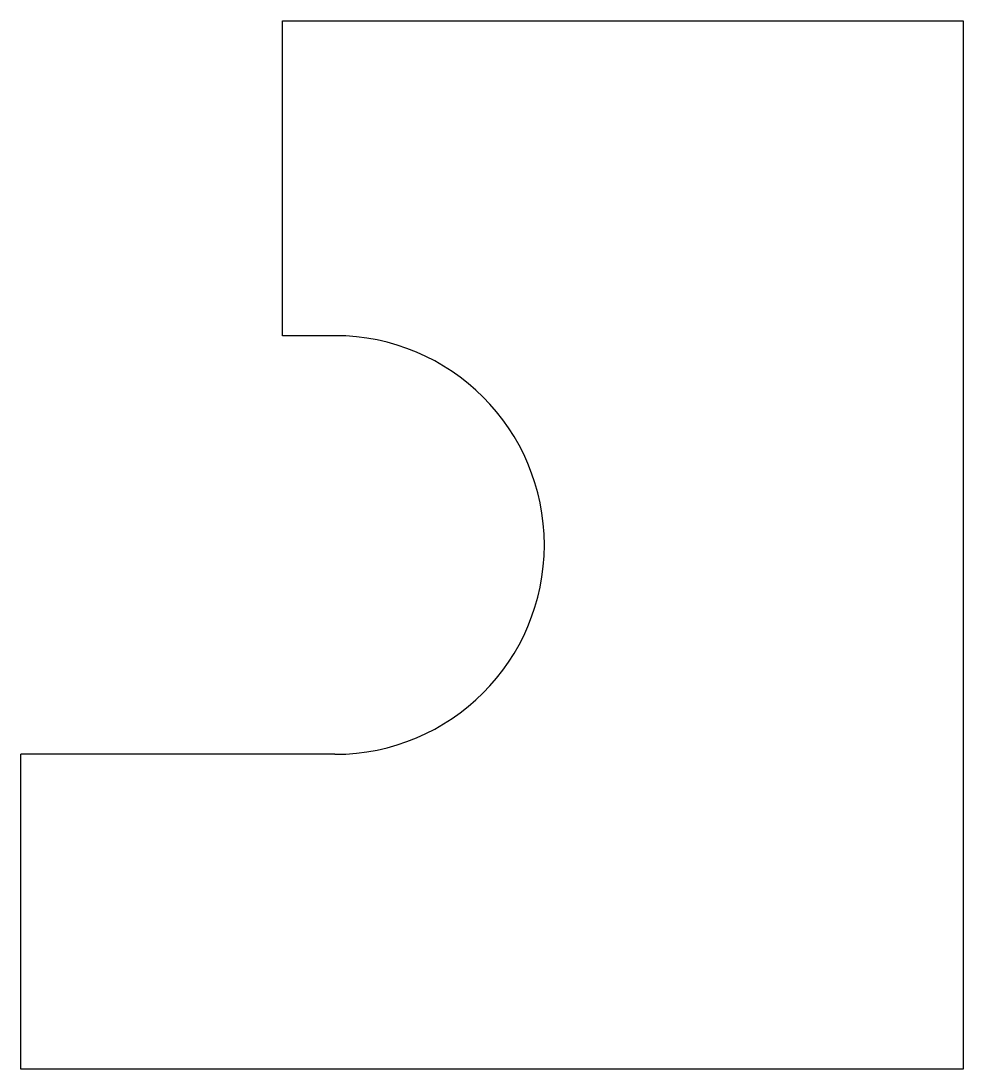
# Model space of a CAD drawing. Header units: millimetres. Extents: x -32 to 40, y -40.1 to 40.1.
import ezdxf

# ---------------------------------------------------------------- set-up
doc = ezdxf.new("R2010")
doc.units = ezdxf.units.MM
doc.layers.add('Sketch017', color=7, linetype='CONTINUOUS')

msp = doc.modelspace()

# ---------------------------------------------------------------- linework, layer by layer
at = {"layer": 'Sketch017'}
for p, q in [((-12, 16), (-12, 40.065)), ((-12, 40.065), (-8, 40.065)), ((-8, 40.065), (40, 40.065)), ((40, 40.065), (40, -40.065)), ((-8, 16), (-12, 16)), ((-32, -40.065), (-32, -16)), ((-8, -16), (-32, -16)), ((-12, -40.065), (-32, -40.065)), ((40, -40.065), (-12, -40.065))]:
    msp.add_line(p, q, dxfattribs=at)
msp.add_arc((-8, 0), 16, -90, 90, dxfattribs=at)

doc.saveas('drawing.dxf')
